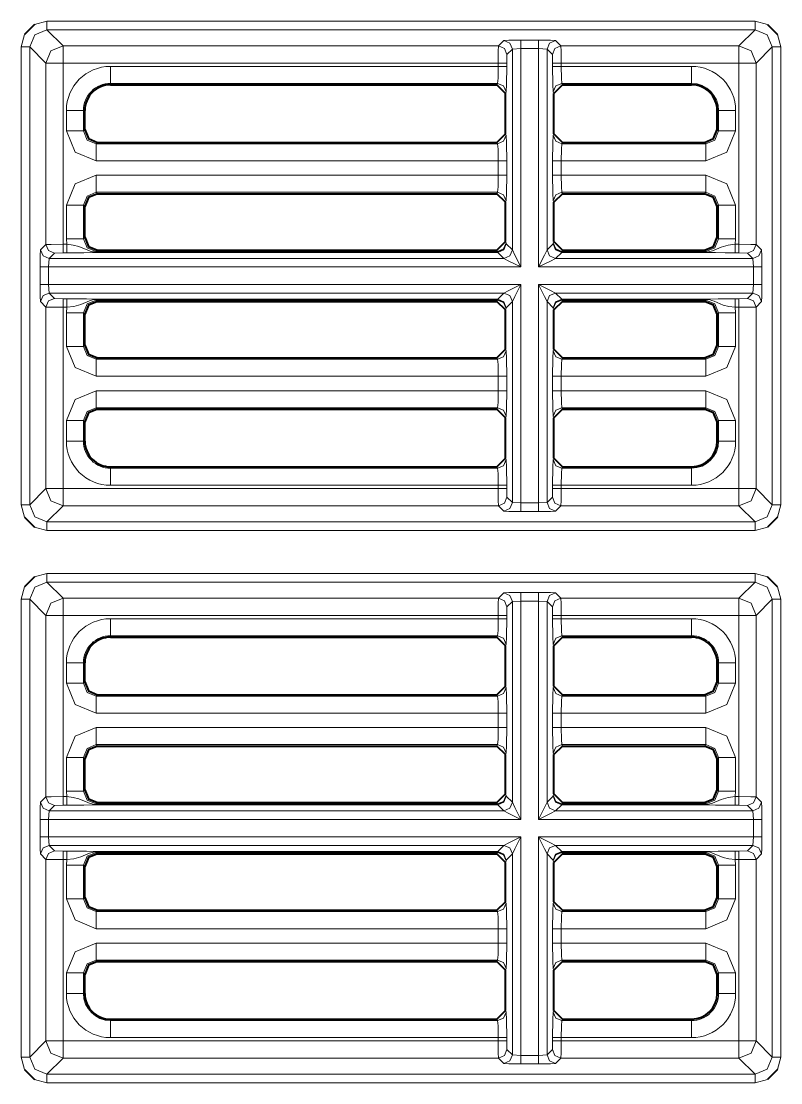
# Model space of a CAD drawing. Header units: millimetres. Extents: x 0 to 2941, y -405 to 1422.
# Drawn here: x 404.8 to 449.3, y 455.9 to 518 of the extents above; entities that cross this region are included whole.
import ezdxf

# ---------------------------------------------------------------- set-up
doc = ezdxf.new("R2010")
doc.units = ezdxf.units.MM
doc.layers.add('FINE', color=9, linetype='Continuous')
doc.layers.add('OUTLINE', color=7, linetype='Continuous')

msp = doc.modelspace()

# ---------------------------------------------------------------- linework, layer by layer
at = {"layer": 'FINE', "lineweight": 9}
for p, q in [((404.83, 516.478), (405.018, 517.205)), ((406.329, 517.477), (407.273, 516.534)), ((447.754, 517.477), (406.329, 517.477)), ((446.81, 516.534), (447.754, 517.477)), ((449.066, 517.205), (449.253, 516.478)), ((405.33, 516.478), (405.33, 489.703)), ((406.273, 515.534), (405.33, 516.478)), ((407.273, 516.534), (432.741, 516.534)), ((432.741, 516.534), (433.056, 516.849)), ((434.056, 516.874), (435.082, 516.874)), ((436.081, 516.849), (436.397, 516.534)), ((436.397, 516.534), (446.81, 516.534)), ((448.754, 516.478), (447.81, 515.534)), ((448.754, 489.703), (448.754, 516.478)), ((449.253, 516.478), (449.253, 489.703)), ((433.241, 516.034), (433.228, 515.534)), ((433.556, 516.349), (433.241, 516.034)), ((434.056, 516.375), (433.556, 516.349)), ((433.556, 516.349), (433.556, 504.606)), ((434.056, 503.606), (434.056, 516.375)), ((435.082, 516.375), (434.056, 516.375)), ((435.082, 516.375), (435.082, 503.606)), ((435.582, 516.349), (435.082, 516.375)), ((435.582, 504.606), (435.582, 516.349)), ((406.273, 504.921), (406.273, 515.534)), ((410.049, 515.338), (432.728, 515.338)), ((432.728, 515.338), (432.728, 515.534)), ((433.228, 515.534), (433.228, 515.338)), ((435.91, 515.338), (435.91, 515.534)), ((446.81, 515.534), (436.409, 515.534)), ((446.81, 504.934), (446.81, 515.534)), ((447.81, 515.534), (447.81, 504.921)), ((432.65, 514.259), (432.691, 514.34)), ((436.447, 514.34), (436.487, 514.259)), ((444.035, 514.34), (436.447, 514.34)), ((444.035, 514.259), (444.035, 514.34)), ((433.191, 513.84), (433.15, 513.758)), ((407.469, 511.561), (407.469, 512.758)), ((446.615, 512.758), (446.615, 511.561)), ((408.467, 511.561), (408.549, 511.642)), ((445.535, 511.642), (445.616, 511.561)), ((409.298, 510.893), (409.216, 510.812)), ((432.691, 510.812), (432.65, 510.893)), ((433.15, 511.394), (433.191, 511.311)), ((435.947, 511.311), (435.988, 511.394)), ((436.487, 510.893), (436.447, 510.812)), ((444.867, 510.812), (444.786, 510.893)), ((409.216, 510.812), (432.691, 510.812)), ((436.447, 510.812), (444.867, 510.812)), ((433.228, 509.813), (433.228, 508.973)), ((435.91, 508.973), (435.91, 509.813)), ((444.867, 509.813), (436.409, 509.813)), ((436.409, 509.813), (436.409, 508.973)), ((409.216, 508.973), (432.728, 508.973)), ((436.409, 508.973), (444.867, 508.973)), ((432.691, 507.975), (409.216, 507.975)), ((409.216, 507.975), (409.298, 507.893)), ((432.65, 507.893), (432.691, 507.975)), ((436.447, 507.975), (436.487, 507.893)), ((444.867, 507.975), (436.447, 507.975)), ((444.786, 507.893), (444.867, 507.975)), ((407.469, 505.261), (407.469, 507.226)), ((408.549, 507.145), (408.467, 507.226)), ((408.467, 507.226), (408.467, 505.261)), ((433.191, 507.476), (433.15, 507.393)), ((435.988, 507.393), (435.947, 507.476)), ((445.616, 507.226), (445.535, 507.145)), ((445.616, 505.261), (445.616, 507.226)), ((446.615, 507.226), (446.615, 505.261)), ((408.467, 505.261), (408.549, 505.342)), ((445.535, 505.342), (445.616, 505.261)), ((405.958, 504.606), (406.273, 504.921)), ((407.273, 504.934), (407.499, 504.934)), ((407.499, 504.934), (407.469, 505.261)), ((433.15, 505.094), (433.191, 505.011)), ((433.191, 505.011), (433.199, 504.963)), ((433.199, 504.963), (433.556, 504.606)), ((435.582, 504.606), (435.939, 504.963)), ((435.939, 504.963), (435.947, 505.011)), ((435.947, 505.011), (435.988, 505.094)), ((446.615, 505.261), (446.584, 504.934)), ((446.584, 504.934), (446.81, 504.934)), ((447.81, 504.921), (448.125, 504.606)), ((406.458, 504.106), (406.432, 503.606)), ((406.773, 504.422), (406.458, 504.106)), ((406.458, 504.106), (433.056, 504.106)), ((407.273, 504.434), (406.773, 504.422)), ((407.499, 504.434), (407.273, 504.434)), ((409.298, 504.593), (409.216, 504.512)), ((409.216, 504.512), (432.691, 504.512)), ((409.216, 504.48), (432.699, 504.48)), ((432.699, 504.463), (409.216, 504.463)), ((432.691, 504.512), (432.65, 504.593)), ((432.699, 504.48), (432.691, 504.512)), ((433.056, 504.106), (432.699, 504.463)), ((436.439, 504.463), (436.081, 504.106)), ((436.081, 504.106), (447.625, 504.106)), ((436.447, 504.512), (436.439, 504.48)), ((436.439, 504.48), (444.867, 504.48)), ((444.867, 504.463), (436.439, 504.463)), ((436.487, 504.593), (436.447, 504.512)), ((436.447, 504.512), (444.867, 504.512)), ((444.867, 504.512), (444.786, 504.593)), ((446.81, 504.434), (446.584, 504.434)), ((447.31, 504.422), (446.81, 504.434)), ((447.625, 504.106), (447.31, 504.422)), ((447.651, 503.606), (447.625, 504.106)), ((405.932, 502.581), (405.932, 503.606)), ((447.651, 503.606), (435.082, 503.606)), ((448.151, 503.606), (448.151, 502.581)), ((406.432, 502.581), (406.458, 502.081)), ((406.432, 502.581), (434.056, 502.581)), ((434.056, 489.806), (434.056, 502.581)), ((435.082, 502.581), (435.082, 489.806)), ((447.625, 502.081), (447.651, 502.581)), ((406.273, 501.266), (405.958, 501.581)), ((406.458, 502.081), (406.773, 501.765)), ((406.773, 501.765), (407.273, 501.753)), ((407.273, 501.753), (407.499, 501.753)), ((432.699, 501.707), (409.216, 501.707)), ((432.691, 501.675), (409.216, 501.675)), ((409.216, 501.675), (409.298, 501.593)), ((432.65, 501.593), (432.691, 501.675)), ((432.691, 501.675), (432.699, 501.707)), ((433.556, 501.581), (433.199, 501.224)), ((433.556, 501.581), (433.556, 489.832)), ((435.582, 489.832), (435.582, 501.581)), ((435.939, 501.224), (435.582, 501.581)), ((447.625, 502.081), (436.081, 502.081)), ((436.081, 502.081), (436.439, 501.724)), ((436.439, 501.724), (444.867, 501.724)), ((444.867, 501.707), (436.439, 501.707)), ((436.439, 501.707), (436.447, 501.675)), ((436.447, 501.675), (436.487, 501.593)), ((444.867, 501.675), (436.447, 501.675)), ((444.786, 501.593), (444.867, 501.675)), ((446.584, 501.753), (446.81, 501.753)), ((446.81, 501.753), (447.31, 501.765)), ((447.31, 501.765), (447.625, 502.081)), ((406.273, 490.647), (406.273, 501.266)), ((407.469, 500.926), (407.499, 501.253)), ((433.191, 501.176), (433.15, 501.093)), ((433.199, 501.224), (433.191, 501.176)), ((435.947, 501.176), (435.939, 501.224)), ((435.988, 501.093), (435.947, 501.176)), ((446.584, 501.253), (446.615, 500.926)), ((407.469, 498.961), (407.469, 500.926)), ((408.467, 500.926), (408.467, 498.961)), ((408.549, 500.845), (408.467, 500.926)), ((445.616, 500.926), (445.535, 500.845)), ((445.616, 498.961), (445.616, 500.926)), ((446.615, 500.926), (446.615, 498.961)), ((408.467, 498.961), (408.549, 499.042)), ((433.15, 498.794), (433.191, 498.711)), ((435.947, 498.711), (435.988, 498.794)), ((445.535, 499.042), (445.616, 498.961)), ((409.298, 498.293), (409.216, 498.212)), ((409.216, 498.212), (432.691, 498.212)), ((432.691, 498.212), (432.65, 498.293)), ((436.487, 498.293), (436.447, 498.212)), ((436.447, 498.212), (444.867, 498.212)), ((444.867, 498.212), (444.786, 498.293)), ((432.728, 497.213), (409.216, 497.213)), ((433.228, 497.213), (433.228, 496.373)), ((435.91, 496.373), (435.91, 497.213)), ((444.867, 497.213), (436.409, 497.213)), ((436.409, 497.213), (436.409, 496.373)), ((436.409, 496.373), (444.867, 496.373)), ((409.216, 495.375), (409.298, 495.293)), ((432.691, 495.375), (409.216, 495.375)), ((432.65, 495.293), (432.691, 495.375)), ((444.786, 495.293), (444.867, 495.375)), ((433.191, 494.876), (433.15, 494.793)), ((435.988, 494.793), (435.947, 494.876)), ((407.469, 493.422), (407.469, 494.626)), ((408.549, 494.545), (408.467, 494.626)), ((408.467, 494.626), (408.467, 493.422)), ((445.616, 494.626), (445.535, 494.545)), ((445.616, 493.422), (445.616, 494.626)), ((446.615, 494.626), (446.615, 493.422)), ((408.467, 493.422), (408.549, 493.422)), ((445.535, 493.422), (445.616, 493.422)), ((433.15, 492.422), (433.191, 492.34)), ((435.947, 492.34), (435.988, 492.422)), ((410.049, 491.922), (410.049, 491.841)), ((410.049, 491.841), (432.691, 491.841)), ((432.691, 491.841), (432.65, 491.922)), ((436.487, 491.922), (436.447, 491.841)), ((436.447, 491.841), (444.035, 491.841)), ((444.035, 491.841), (444.035, 491.922)), ((405.33, 489.703), (406.273, 490.647)), ((432.728, 490.842), (410.049, 490.842)), ((432.728, 490.647), (432.728, 490.842)), ((433.228, 490.842), (433.228, 490.647)), ((433.228, 490.647), (433.241, 490.147)), ((435.897, 490.147), (435.91, 490.647)), ((435.91, 490.647), (435.91, 490.842)), ((436.409, 490.842), (436.409, 490.647)), ((444.035, 490.842), (436.409, 490.842)), ((436.409, 490.647), (446.81, 490.647)), ((433.241, 490.147), (433.556, 489.832)), ((433.556, 489.832), (434.056, 489.806)), ((434.056, 489.806), (435.082, 489.806)), ((435.082, 489.806), (435.582, 489.832)), ((435.582, 489.832), (435.897, 490.147)), ((407.273, 489.647), (406.329, 488.704)), ((432.741, 489.647), (407.273, 489.647)), ((433.056, 489.332), (432.741, 489.647)), ((435.082, 489.306), (434.056, 489.306)), ((436.397, 489.647), (436.081, 489.332)), ((446.81, 489.647), (436.397, 489.647)), ((447.754, 488.704), (446.81, 489.647)), ((449.253, 489.703), (449.066, 488.976)), ((406.329, 488.704), (447.754, 488.704)), ((448.481, 488.391), (447.754, 488.204)), ((405.602, 485.489), (406.329, 485.677)), ((449.066, 484.905), (449.253, 484.178)), ((406.273, 483.234), (405.33, 484.178)), ((405.33, 484.178), (405.33, 457.403)), ((432.741, 484.234), (433.056, 484.549)), ((434.056, 484.574), (435.082, 484.574)), ((436.081, 484.549), (436.397, 484.234)), ((436.397, 484.234), (446.81, 484.234)), ((449.253, 484.178), (449.253, 457.403)), ((434.056, 484.075), (433.556, 484.049)), ((433.556, 484.049), (433.556, 472.306)), ((434.056, 471.306), (434.056, 484.075)), ((435.082, 484.075), (434.056, 484.075)), ((435.082, 484.075), (435.082, 471.306)), ((435.582, 484.049), (435.082, 484.075)), ((435.582, 472.306), (435.582, 484.049)), ((435.897, 483.734), (435.582, 484.049)), ((435.91, 483.234), (435.897, 483.734)), ((432.728, 483.234), (407.273, 483.234)), ((407.273, 483.234), (407.273, 472.634)), ((410.049, 483.039), (432.728, 483.039)), ((432.728, 483.039), (432.728, 483.234)), ((433.228, 483.234), (433.228, 483.039)), ((435.91, 483.039), (435.91, 483.234)), ((446.81, 483.234), (436.409, 483.234)), ((436.409, 483.234), (436.409, 483.039)), ((436.409, 483.039), (444.035, 483.039)), ((446.81, 472.634), (446.81, 483.234)), ((447.81, 483.234), (447.81, 472.621)), ((410.049, 482.04), (410.049, 481.959)), ((432.691, 482.04), (410.049, 482.04)), ((432.65, 481.959), (432.691, 482.04)), ((444.035, 481.959), (444.035, 482.04)), ((433.191, 481.54), (433.15, 481.458)), ((435.988, 481.458), (435.947, 481.54)), ((407.469, 479.261), (407.469, 480.459)), ((445.616, 480.459), (445.535, 480.459)), ((445.616, 479.261), (445.616, 480.459)), ((446.615, 480.459), (446.615, 479.261)), ((445.535, 479.342), (445.616, 479.261)), ((409.298, 478.593), (409.216, 478.512)), ((432.691, 478.512), (432.65, 478.593)), ((433.15, 479.093), (433.191, 479.011)), ((435.947, 479.011), (435.988, 479.093)), ((409.216, 478.512), (432.691, 478.512)), ((432.728, 477.513), (409.216, 477.513)), ((432.728, 476.673), (432.728, 477.513)), ((433.228, 477.513), (433.228, 476.673)), ((444.867, 477.513), (436.409, 477.513)), ((436.409, 477.513), (436.409, 476.673)), ((409.216, 476.673), (432.728, 476.673)), ((436.409, 476.673), (444.867, 476.673)), ((409.216, 475.675), (409.298, 475.593)), ((444.786, 475.593), (444.867, 475.675)), ((407.469, 472.961), (407.469, 474.926)), ((408.549, 474.844), (408.467, 474.926)), ((408.467, 474.926), (408.467, 472.961)), ((433.191, 475.175), (433.15, 475.093)), ((435.988, 475.093), (435.947, 475.175)), ((446.615, 474.926), (446.615, 472.961)), ((408.467, 472.961), (408.549, 473.042)), ((407.273, 472.634), (407.499, 472.634)), ((407.499, 472.634), (407.469, 472.961)), ((433.15, 472.793), (433.191, 472.712)), ((433.191, 472.712), (433.199, 472.663)), ((433.199, 472.663), (433.556, 472.306)), ((435.582, 472.306), (435.939, 472.663)), ((435.939, 472.663), (435.947, 472.712)), ((435.947, 472.712), (435.988, 472.793)), ((446.615, 472.961), (446.584, 472.634)), ((446.584, 472.634), (446.81, 472.634)), ((447.81, 472.621), (448.125, 472.306)), ((406.458, 471.806), (406.432, 471.306)), ((406.773, 472.121), (406.458, 471.806)), ((406.458, 471.806), (433.056, 471.806)), ((407.273, 472.134), (406.773, 472.121)), ((407.499, 472.134), (407.273, 472.134)), ((409.298, 472.293), (409.216, 472.212)), ((409.216, 472.18), (432.699, 472.18)), ((432.699, 472.163), (409.216, 472.163)), ((432.699, 472.18), (432.691, 472.212)), ((433.056, 471.806), (432.699, 472.163)), ((436.439, 472.163), (436.081, 471.806)), ((436.081, 471.806), (447.625, 471.806)), ((436.447, 472.212), (436.439, 472.18)), ((436.439, 472.18), (444.867, 472.18)), ((444.867, 472.163), (436.439, 472.163)), ((444.867, 472.212), (444.786, 472.293)), ((446.81, 472.134), (446.584, 472.134)), ((447.31, 472.121), (446.81, 472.134)), ((447.625, 471.806), (447.31, 472.121)), ((447.651, 471.306), (447.625, 471.806)), ((405.932, 470.281), (405.932, 471.306)), ((434.056, 471.306), (406.432, 471.306)), ((406.432, 471.306), (406.432, 470.281)), ((448.151, 471.306), (448.151, 470.281)), ((406.432, 470.281), (434.056, 470.281)), ((406.432, 470.281), (406.458, 469.781)), ((434.056, 457.506), (434.056, 470.281)), ((435.082, 470.281), (435.082, 457.506)), ((447.625, 469.781), (447.651, 470.281)), ((406.458, 469.781), (406.773, 469.465)), ((433.056, 469.781), (406.458, 469.781)), ((432.699, 469.407), (409.216, 469.407)), ((432.691, 469.375), (409.216, 469.375)), ((409.216, 469.375), (409.298, 469.293)), ((432.65, 469.293), (432.691, 469.375)), ((432.691, 469.375), (432.699, 469.407)), ((433.556, 469.281), (433.199, 468.924)), ((433.556, 469.281), (433.556, 457.532)), ((435.582, 457.532), (435.582, 469.281)), ((435.939, 468.924), (435.582, 469.281)), ((447.625, 469.781), (436.081, 469.781)), ((436.081, 469.781), (436.439, 469.423)), ((436.439, 469.423), (444.867, 469.423)), ((444.867, 469.407), (436.439, 469.407)), ((436.439, 469.407), (436.447, 469.375)), ((444.786, 469.293), (444.867, 469.375)), ((446.584, 469.453), (446.81, 469.453)), ((446.81, 469.453), (447.31, 469.465)), ((447.31, 469.465), (447.625, 469.781)), ((407.273, 468.953), (407.273, 458.347)), ((407.499, 468.953), (407.273, 468.953)), ((407.469, 468.626), (407.499, 468.953)), ((433.191, 468.875), (433.15, 468.793)), ((433.199, 468.924), (433.191, 468.875)), ((435.947, 468.875), (435.939, 468.924)), ((435.988, 468.793), (435.947, 468.875)), ((446.81, 468.953), (446.584, 468.953)), ((446.584, 468.953), (446.615, 468.626)), ((446.81, 458.347), (446.81, 468.953)), ((407.469, 466.661), (407.469, 468.626)), ((408.467, 468.626), (408.467, 466.661)), ((408.549, 468.545), (408.467, 468.626)), ((445.616, 468.626), (445.535, 468.545)), ((445.616, 466.661), (445.616, 468.626)), ((446.615, 468.626), (446.615, 466.661)), ((408.467, 466.661), (408.549, 466.742)), ((433.15, 466.493), (433.191, 466.411)), ((435.947, 466.411), (435.988, 466.493)), ((445.535, 466.742), (445.616, 466.661)), ((409.298, 465.993), (409.216, 465.912)), ((409.216, 465.912), (432.691, 465.912)), ((432.691, 465.912), (432.65, 465.993)), ((436.487, 465.993), (436.447, 465.912)), ((433.228, 464.913), (433.228, 464.073)), ((435.91, 464.073), (435.91, 464.913)), ((409.216, 464.073), (432.728, 464.073)), ((409.216, 463.075), (409.298, 462.993)), ((432.691, 463.075), (409.216, 463.075)), ((432.65, 462.993), (432.691, 463.075)), ((436.447, 463.075), (436.487, 462.993)), ((444.867, 463.075), (436.447, 463.075)), ((444.786, 462.993), (444.867, 463.075)), ((433.191, 462.576), (433.15, 462.493)), ((435.988, 462.493), (435.947, 462.576)), ((407.469, 461.122), (407.469, 462.326)), ((408.467, 462.326), (408.467, 461.122)), ((408.549, 462.244), (408.467, 462.326)), ((446.615, 462.326), (446.615, 461.122)), ((408.467, 461.122), (408.549, 461.122)), ((433.15, 460.122), (433.191, 460.04)), ((435.947, 460.04), (435.988, 460.122)), ((410.049, 459.622), (410.049, 459.541)), ((410.049, 459.541), (432.691, 459.541)), ((432.691, 459.541), (432.65, 459.622)), ((436.487, 459.622), (436.447, 459.541)), ((436.447, 459.541), (444.035, 459.541)), ((444.035, 459.541), (444.035, 459.622)), ((405.33, 457.403), (406.273, 458.347)), ((432.728, 458.543), (410.049, 458.543)), ((444.035, 458.543), (436.409, 458.543)), ((436.409, 458.543), (436.409, 458.347)), ((436.409, 458.347), (446.81, 458.347)), ((433.241, 457.847), (433.556, 457.532)), ((433.556, 457.532), (434.056, 457.506)), ((434.056, 457.506), (435.082, 457.506)), ((435.082, 457.506), (435.582, 457.532)), ((405.018, 456.676), (404.83, 457.403)), ((407.273, 457.347), (406.329, 456.403)), ((435.082, 457.006), (434.056, 457.006)), ((436.397, 457.347), (436.081, 457.032)), ((446.81, 457.347), (436.397, 457.347)), ((447.754, 456.403), (446.81, 457.347)), ((449.253, 457.403), (449.066, 456.676)), ((406.329, 456.403), (447.754, 456.403)), ((448.481, 456.092), (447.754, 455.904))]:
    msp.add_line(p, q, dxfattribs=at)
for points in [[(405.602, 517.789), (406.329, 517.977), (447.754, 517.977), (448.481, 517.789)], [(406.329, 517.477), (406.329, 517.628), (406.329, 517.977)], [(447.754, 517.477), (447.754, 517.628), (447.754, 517.977)], [(406.329, 517.477), (405.622, 517.185), (405.33, 516.478)], [(448.754, 516.478), (448.461, 517.185), (447.754, 517.477)], [(404.83, 516.478), (405.179, 516.478), (405.33, 516.478)], [(405.018, 488.976), (404.83, 489.703), (404.83, 516.478)], [(406.273, 515.534), (406.566, 516.241), (407.273, 516.534)], [(407.273, 515.534), (407.273, 516.232), (407.273, 516.534)], [(432.728, 515.534), (432.732, 516.232), (432.741, 516.534)], [(433.241, 516.034), (433.094, 516.387), (432.741, 516.534)], [(433.056, 516.849), (433.358, 516.867), (434.056, 516.874)], [(433.556, 516.349), (433.41, 516.702), (433.056, 516.849)], [(434.056, 516.375), (434.056, 516.723), (434.056, 516.874)], [(435.082, 516.375), (435.082, 516.723), (435.082, 516.874)], [(435.082, 516.874), (435.78, 516.867), (436.081, 516.849)], [(435.582, 516.349), (435.728, 516.702), (436.081, 516.849)], [(435.897, 516.034), (436.043, 516.387), (436.397, 516.534)], [(436.397, 516.534), (436.406, 516.232), (436.409, 515.534)], [(446.81, 515.534), (446.81, 516.232), (446.81, 516.534)], [(446.81, 516.534), (447.517, 516.241), (447.81, 515.534)], [(448.754, 516.478), (448.905, 516.478), (449.253, 516.478)], [(435.91, 515.534), (435.897, 516.034), (435.582, 516.349)], [(406.273, 515.534), (406.575, 515.534), (407.273, 515.534)], [(432.728, 515.534), (407.273, 515.534), (407.273, 504.934)], [(410.049, 514.34), (410.049, 514.65), (410.049, 515.338)], [(432.691, 514.34), (432.718, 514.65), (432.728, 515.338)], [(433.228, 515.534), (433.077, 515.534), (432.728, 515.534)], [(433.228, 515.338), (433.077, 515.338), (432.728, 515.338)], [(433.228, 515.338), (433.217, 514.306), (433.191, 513.84)], [(435.91, 515.534), (436.061, 515.534), (436.409, 515.534)], [(435.91, 515.338), (436.061, 515.338), (436.409, 515.338)], [(435.988, 513.758), (435.947, 513.84), (435.92, 514.306), (435.91, 515.338)], [(436.409, 515.534), (436.409, 515.338), (444.035, 515.338)], [(436.409, 515.338), (436.42, 514.65), (436.447, 514.34)], [(444.035, 514.34), (444.035, 514.65), (444.035, 515.338)], [(446.81, 515.534), (447.508, 515.534), (447.81, 515.534)], [(432.691, 514.34), (410.049, 514.34), (410.049, 514.259)], [(433.191, 513.84), (433.044, 514.193), (432.691, 514.34)], [(435.947, 513.84), (436.093, 514.193), (436.447, 514.34)], [(408.467, 512.758), (408.157, 512.758), (407.469, 512.758)], [(408.549, 512.758), (408.467, 512.758), (408.467, 511.561)], [(445.616, 511.561), (445.616, 512.758), (445.535, 512.758)], [(446.615, 512.758), (445.926, 512.758), (445.616, 512.758)], [(408.467, 511.561), (408.157, 511.561), (407.469, 511.561)], [(409.216, 509.813), (407.98, 510.325), (407.469, 511.561)], [(408.467, 511.561), (408.685, 511.03), (409.216, 510.812)], [(444.867, 510.812), (445.398, 511.03), (445.616, 511.561)], [(446.615, 511.561), (446.103, 510.325), (444.867, 509.813)], [(446.615, 511.561), (445.926, 511.561), (445.616, 511.561)], [(433.191, 511.311), (433.044, 510.959), (432.691, 510.812)], [(433.191, 511.311), (433.217, 510.846), (433.228, 509.813)], [(435.91, 509.813), (435.92, 510.846), (435.947, 511.311)], [(436.447, 510.812), (436.093, 510.959), (435.947, 511.311)], [(409.216, 509.813), (409.216, 510.502), (409.216, 510.812)], [(432.728, 509.813), (432.718, 510.502), (432.691, 510.812)], [(436.447, 510.812), (436.42, 510.502), (436.409, 509.813)], [(444.867, 509.813), (444.867, 510.502), (444.867, 510.812)], [(432.728, 508.973), (432.728, 509.813), (409.216, 509.813)], [(433.228, 509.813), (433.077, 509.813), (432.728, 509.813)], [(436.409, 509.813), (436.061, 509.813), (435.91, 509.813)], [(407.469, 507.226), (407.98, 508.462), (409.216, 508.973)], [(409.216, 507.975), (409.216, 508.285), (409.216, 508.973)], [(432.691, 507.975), (432.718, 508.285), (432.728, 508.973)], [(433.228, 508.973), (433.077, 508.973), (432.728, 508.973)], [(433.228, 508.973), (433.217, 507.941), (433.191, 507.476)], [(436.409, 508.973), (436.061, 508.973), (435.91, 508.973)], [(435.947, 507.476), (435.92, 507.941), (435.91, 508.973)], [(436.409, 508.973), (436.42, 508.285), (436.447, 507.975)], [(444.867, 507.975), (444.867, 508.285), (444.867, 508.973)], [(444.867, 508.973), (446.103, 508.462), (446.615, 507.226)], [(409.216, 507.975), (408.685, 507.757), (408.467, 507.226)], [(433.191, 507.476), (433.044, 507.828), (432.691, 507.975)], [(436.447, 507.975), (436.093, 507.828), (435.947, 507.476)], [(445.616, 507.226), (445.398, 507.757), (444.867, 507.975)], [(408.467, 507.226), (408.157, 507.226), (407.469, 507.226)], [(446.615, 507.226), (445.926, 507.226), (445.616, 507.226)], [(406.273, 504.921), (406.575, 504.93), (407.273, 504.934)], [(406.773, 504.422), (406.42, 504.568), (406.273, 504.921)], [(407.273, 504.434), (407.273, 504.585), (407.273, 504.934)], [(408.467, 505.261), (408.157, 505.261), (407.469, 505.261)], [(407.499, 504.434), (407.499, 504.585), (407.499, 504.934)], [(407.499, 504.934), (407.863, 504.891), (408.206, 504.813), (408.724, 504.588), (408.861, 504.537), (408.968, 504.508), (409.113, 504.485), (409.183, 504.48), (409.216, 504.48)], [(408.467, 505.261), (408.685, 504.73), (409.216, 504.512)], [(433.191, 505.011), (433.044, 504.659), (432.691, 504.512)], [(433.199, 504.963), (433.051, 504.623), (432.699, 504.48)], [(433.199, 504.963), (433.052, 504.61), (432.699, 504.463)], [(436.439, 504.48), (436.086, 504.623), (435.939, 504.963)], [(436.439, 504.463), (436.085, 504.61), (435.939, 504.963)], [(436.447, 504.512), (436.093, 504.659), (435.947, 505.011)], [(444.867, 504.512), (445.398, 504.73), (445.616, 505.261)], [(444.867, 504.48), (444.937, 504.482), (445.024, 504.491), (445.264, 504.551), (445.764, 504.773), (446.177, 504.884), (446.584, 504.934)], [(446.615, 505.261), (445.926, 505.261), (445.616, 505.261)], [(446.584, 504.934), (446.584, 504.585), (446.584, 504.434)], [(446.81, 504.934), (446.81, 504.585), (446.81, 504.434)], [(446.81, 504.934), (447.508, 504.93), (447.81, 504.921)], [(447.81, 504.921), (447.663, 504.568), (447.31, 504.422)], [(405.932, 503.606), (405.94, 504.304), (405.958, 504.606)], [(406.458, 504.106), (406.105, 504.253), (405.958, 504.606)], [(409.216, 504.463), (409.204, 504.463), (409.176, 504.463), (409.117, 504.462), (409.068, 504.46), (408.994, 504.458), (408.5, 504.443), (408.029, 504.437), (407.499, 504.434)], [(409.216, 504.48), (409.216, 504.501), (409.216, 504.512)], [(409.216, 504.463), (409.216, 504.468), (409.216, 504.48)], [(432.699, 504.463), (432.699, 504.468), (432.699, 504.48)], [(433.556, 504.606), (433.41, 504.253), (433.056, 504.106)], [(434.056, 503.606), (433.358, 503.955), (433.056, 504.106)], [(433.556, 504.606), (433.707, 504.304), (434.056, 503.606)], [(435.082, 503.606), (435.431, 504.304), (435.582, 504.606)], [(436.081, 504.106), (435.78, 503.955), (435.082, 503.606)], [(436.081, 504.106), (435.728, 504.253), (435.582, 504.606)], [(436.439, 504.48), (436.439, 504.468), (436.439, 504.463)], [(444.867, 504.48), (444.867, 504.501), (444.867, 504.512)], [(444.867, 504.48), (444.867, 504.468), (444.867, 504.463)], [(446.584, 504.434), (445.992, 504.437), (445.444, 504.447), (445.036, 504.459), (444.928, 504.463), (444.894, 504.463), (444.867, 504.463)], [(448.125, 504.606), (447.979, 504.253), (447.625, 504.106)], [(448.125, 504.606), (448.143, 504.304), (448.151, 503.606)], [(406.432, 503.606), (406.083, 503.606), (405.932, 503.606)], [(434.056, 503.606), (406.432, 503.606), (406.432, 502.581)], [(435.082, 502.581), (447.651, 502.581), (447.651, 503.606)], [(448.151, 503.606), (448, 503.606), (447.651, 503.606)], [(406.432, 502.581), (406.083, 502.581), (405.932, 502.581)], [(405.958, 501.581), (405.94, 501.883), (405.932, 502.581)], [(433.056, 502.081), (433.358, 502.232), (434.056, 502.581)], [(434.056, 502.581), (433.707, 501.883), (433.556, 501.581)], [(435.082, 502.581), (435.78, 502.232), (436.081, 502.081)], [(435.582, 501.581), (435.431, 501.883), (435.082, 502.581)], [(448.151, 502.581), (448, 502.581), (447.651, 502.581)], [(448.151, 502.581), (448.143, 501.883), (448.125, 501.581)], [(406.458, 502.081), (406.105, 501.934), (405.958, 501.581)], [(406.773, 501.765), (406.42, 501.619), (406.273, 501.266)], [(409.216, 501.724), (432.699, 501.724), (433.056, 502.081), (406.458, 502.081)], [(407.273, 501.753), (407.273, 501.602), (407.273, 501.253)], [(407.499, 501.753), (407.499, 501.602), (407.499, 501.253)], [(407.499, 501.753), (408.091, 501.75), (408.639, 501.74), (409.047, 501.728), (409.155, 501.724), (409.189, 501.724), (409.216, 501.724)], [(409.216, 501.707), (409.146, 501.705), (409.059, 501.696), (408.82, 501.636), (408.32, 501.414), (407.906, 501.303), (407.499, 501.253)], [(409.216, 501.675), (408.685, 501.457), (408.467, 500.926)], [(409.216, 501.724), (409.216, 501.719), (409.216, 501.707)], [(409.216, 501.675), (409.216, 501.686), (409.216, 501.707)], [(432.691, 501.675), (433.044, 501.528), (433.191, 501.176)], [(432.699, 501.724), (433.052, 501.577), (433.199, 501.224)], [(432.699, 501.707), (432.699, 501.719), (432.699, 501.724)], [(432.699, 501.707), (433.051, 501.564), (433.199, 501.224)], [(433.056, 502.081), (433.41, 501.934), (433.556, 501.581)], [(435.582, 501.581), (435.728, 501.934), (436.081, 502.081)], [(435.939, 501.224), (436.085, 501.577), (436.439, 501.724)], [(435.939, 501.224), (436.086, 501.564), (436.439, 501.707)], [(435.947, 501.176), (436.093, 501.528), (436.447, 501.675)], [(436.439, 501.724), (436.439, 501.719), (436.439, 501.707)], [(444.867, 501.724), (444.88, 501.724), (444.907, 501.724), (444.966, 501.725), (445.015, 501.727), (445.09, 501.729), (445.583, 501.744), (446.054, 501.75), (446.584, 501.753)], [(444.867, 501.707), (444.867, 501.719), (444.867, 501.724)], [(446.584, 501.253), (446.22, 501.296), (445.877, 501.374), (445.359, 501.599), (445.222, 501.649), (445.116, 501.679), (444.97, 501.702), (444.9, 501.706), (444.867, 501.707)], [(444.867, 501.675), (444.867, 501.686), (444.867, 501.707)], [(445.616, 500.926), (445.398, 501.457), (444.867, 501.675)], [(446.584, 501.253), (446.584, 501.602), (446.584, 501.753)], [(446.81, 501.253), (446.81, 501.602), (446.81, 501.753)], [(447.81, 501.266), (447.663, 501.619), (447.31, 501.765)], [(448.125, 501.581), (447.979, 501.934), (447.625, 502.081)], [(448.125, 501.581), (447.81, 501.266), (447.81, 490.647), (448.754, 489.703)], [(407.273, 501.253), (406.575, 501.257), (406.273, 501.266)], [(407.499, 501.253), (407.273, 501.253), (407.273, 490.647), (432.728, 490.647)], [(446.81, 490.647), (446.81, 501.253), (446.584, 501.253)], [(447.81, 501.266), (447.508, 501.257), (446.81, 501.253)], [(408.467, 500.926), (408.157, 500.926), (407.469, 500.926)], [(446.615, 500.926), (445.926, 500.926), (445.616, 500.926)], [(408.467, 498.961), (408.157, 498.961), (407.469, 498.961)], [(409.216, 497.213), (407.98, 497.725), (407.469, 498.961)], [(408.467, 498.961), (408.685, 498.43), (409.216, 498.212)], [(433.191, 498.711), (433.044, 498.359), (432.691, 498.212)], [(433.191, 498.711), (433.217, 498.246), (433.228, 497.213)], [(435.91, 497.213), (435.92, 498.246), (435.947, 498.711)], [(436.447, 498.212), (436.093, 498.359), (435.947, 498.711)], [(444.867, 498.212), (445.398, 498.43), (445.616, 498.961)], [(446.615, 498.961), (446.103, 497.725), (444.867, 497.213)], [(446.615, 498.961), (445.926, 498.961), (445.616, 498.961)], [(409.216, 497.213), (409.216, 497.902), (409.216, 498.212)], [(432.728, 497.213), (432.718, 497.902), (432.691, 498.212)], [(436.447, 498.212), (436.42, 497.902), (436.409, 497.213)], [(444.867, 497.213), (444.867, 497.902), (444.867, 498.212)], [(409.216, 496.373), (432.728, 496.373), (432.728, 497.213)], [(433.228, 497.213), (433.077, 497.213), (432.728, 497.213)], [(436.409, 497.213), (436.061, 497.213), (435.91, 497.213)], [(407.469, 494.626), (407.98, 495.862), (409.216, 496.373)], [(409.216, 496.373), (409.216, 495.685), (409.216, 495.375)], [(432.691, 495.375), (432.718, 495.685), (432.728, 496.373)], [(433.228, 496.373), (433.077, 496.373), (432.728, 496.373)], [(433.228, 496.373), (433.217, 495.341), (433.191, 494.876)], [(436.409, 496.373), (436.061, 496.373), (435.91, 496.373)], [(435.947, 494.876), (435.92, 495.341), (435.91, 496.373)], [(436.409, 496.373), (436.42, 495.685), (436.447, 495.375)], [(444.867, 496.373), (444.867, 495.685), (444.867, 495.375)], [(444.867, 496.373), (446.103, 495.862), (446.615, 494.626)], [(409.216, 495.375), (408.685, 495.157), (408.467, 494.626)], [(433.191, 494.876), (433.044, 495.228), (432.691, 495.375)], [(436.447, 495.375), (436.093, 495.228), (435.947, 494.876)], [(444.867, 495.375), (436.447, 495.375), (436.487, 495.293)], [(445.616, 494.626), (445.398, 495.157), (444.867, 495.375)], [(407.469, 494.626), (408.157, 494.626), (408.467, 494.626)], [(445.616, 494.626), (445.926, 494.626), (446.615, 494.626)], [(407.469, 493.422), (408.157, 493.422), (408.467, 493.422)], [(445.616, 493.422), (445.926, 493.422), (446.615, 493.422)], [(432.691, 491.841), (433.044, 491.988), (433.191, 492.34)], [(433.191, 492.34), (433.217, 491.875), (433.228, 490.842)], [(435.91, 490.842), (435.92, 491.875), (435.947, 492.34)], [(436.447, 491.841), (436.093, 491.988), (435.947, 492.34)], [(410.049, 491.841), (410.049, 491.531), (410.049, 490.842)], [(432.728, 490.842), (432.718, 491.531), (432.691, 491.841)], [(436.447, 491.841), (436.42, 491.531), (436.409, 490.842)], [(444.035, 491.841), (444.035, 491.531), (444.035, 490.842)], [(406.273, 490.647), (406.575, 490.647), (407.273, 490.647)], [(407.273, 489.647), (406.566, 489.94), (406.273, 490.647)], [(407.273, 489.647), (407.273, 489.949), (407.273, 490.647)], [(432.728, 490.842), (433.077, 490.842), (433.228, 490.842)], [(432.728, 490.647), (433.077, 490.647), (433.228, 490.647)], [(432.741, 489.647), (432.732, 489.949), (432.728, 490.647)], [(436.409, 490.842), (436.061, 490.842), (435.91, 490.842)], [(436.409, 490.647), (436.061, 490.647), (435.91, 490.647)], [(436.409, 490.647), (436.406, 489.949), (436.397, 489.647)], [(446.81, 489.647), (446.81, 489.949), (446.81, 490.647), (447.508, 490.647), (447.81, 490.647)], [(447.81, 490.647), (447.517, 489.94), (446.81, 489.647)], [(432.741, 489.647), (433.094, 489.794), (433.241, 490.147)], [(433.056, 489.332), (433.41, 489.478), (433.556, 489.832)], [(434.056, 489.306), (434.056, 489.457), (434.056, 489.806)], [(435.082, 489.306), (435.082, 489.457), (435.082, 489.806)], [(436.081, 489.332), (435.728, 489.478), (435.582, 489.832)], [(436.397, 489.647), (436.043, 489.794), (435.897, 490.147)], [(404.83, 489.703), (405.179, 489.703), (405.33, 489.703)], [(405.33, 489.703), (405.622, 488.996), (406.329, 488.704)], [(434.056, 489.306), (433.358, 489.314), (433.056, 489.332)], [(436.081, 489.332), (435.78, 489.314), (435.082, 489.306)], [(447.754, 488.704), (448.461, 488.996), (448.754, 489.703)], [(448.754, 489.703), (448.905, 489.703), (449.253, 489.703)], [(406.329, 488.204), (406.329, 488.552), (406.329, 488.704)], [(447.754, 488.204), (447.754, 488.552), (447.754, 488.704)], [(447.754, 488.204), (406.329, 488.204), (405.602, 488.391)], [(406.329, 485.177), (406.329, 485.328), (406.329, 485.677)], [(406.329, 485.677), (447.754, 485.677), (448.481, 485.489)], [(447.754, 485.177), (447.754, 485.328), (447.754, 485.677)], [(404.83, 457.403), (404.83, 484.178), (405.018, 484.905)], [(406.329, 485.177), (405.622, 484.885), (405.33, 484.178)], [(446.81, 484.234), (447.754, 485.177), (406.329, 485.177)], [(406.329, 485.177), (407.273, 484.234), (432.741, 484.234)], [(448.754, 484.178), (448.461, 484.885), (447.754, 485.177)], [(404.83, 484.178), (405.179, 484.178), (405.33, 484.178)], [(406.273, 483.234), (406.566, 483.941), (407.273, 484.234)], [(407.273, 483.234), (407.273, 483.932), (407.273, 484.234)], [(432.728, 483.234), (432.732, 483.932), (432.741, 484.234)], [(433.241, 483.734), (433.094, 484.087), (432.741, 484.234)], [(433.056, 484.549), (433.358, 484.567), (434.056, 484.574)], [(433.556, 484.049), (433.41, 484.402), (433.056, 484.549)], [(434.056, 484.075), (434.056, 484.423), (434.056, 484.574)], [(435.082, 484.075), (435.082, 484.423), (435.082, 484.574)], [(435.082, 484.574), (435.78, 484.567), (436.081, 484.549)], [(435.582, 484.049), (435.728, 484.402), (436.081, 484.549)], [(435.897, 483.734), (436.043, 484.087), (436.397, 484.234)], [(436.397, 484.234), (436.406, 483.932), (436.409, 483.234)], [(446.81, 483.234), (446.81, 483.932), (446.81, 484.234)], [(446.81, 484.234), (447.517, 483.941), (447.81, 483.234)], [(448.125, 469.281), (447.81, 468.966), (447.81, 458.347), (448.754, 457.403), (448.754, 484.178), (447.81, 483.234)], [(448.754, 484.178), (448.905, 484.178), (449.253, 484.178)], [(433.556, 484.049), (433.241, 483.734), (433.228, 483.234)], [(405.958, 472.306), (406.273, 472.621), (406.273, 483.234)], [(406.273, 483.234), (406.575, 483.234), (407.273, 483.234)], [(410.049, 483.039), (410.049, 482.35), (410.049, 482.04)], [(432.691, 482.04), (432.718, 482.35), (432.728, 483.039)], [(433.228, 483.234), (433.077, 483.234), (432.728, 483.234)], [(433.228, 483.039), (433.077, 483.039), (432.728, 483.039)], [(433.228, 483.039), (433.217, 482.006), (433.191, 481.54)], [(435.91, 483.234), (436.061, 483.234), (436.409, 483.234)], [(435.91, 483.039), (436.061, 483.039), (436.409, 483.039)], [(435.947, 481.54), (435.92, 482.006), (435.91, 483.039)], [(436.409, 483.039), (436.42, 482.35), (436.447, 482.04)], [(444.035, 483.039), (444.035, 482.35), (444.035, 482.04)], [(446.81, 483.234), (447.508, 483.234), (447.81, 483.234)], [(433.191, 481.54), (433.044, 481.893), (432.691, 482.04)], [(435.947, 481.54), (436.093, 481.893), (436.447, 482.04)], [(444.035, 482.04), (436.447, 482.04), (436.487, 481.959)], [(408.467, 480.459), (408.157, 480.459), (407.469, 480.459)], [(408.549, 480.459), (408.467, 480.459), (408.467, 479.261), (408.549, 479.342)], [(446.615, 480.459), (445.926, 480.459), (445.616, 480.459)], [(408.467, 479.261), (408.157, 479.261), (407.469, 479.261)], [(409.216, 477.513), (407.98, 478.025), (407.469, 479.261)], [(408.467, 479.261), (408.685, 478.73), (409.216, 478.512)], [(444.867, 478.512), (445.398, 478.73), (445.616, 479.261)], [(446.615, 479.261), (446.103, 478.025), (444.867, 477.513)], [(446.615, 479.261), (445.926, 479.261), (445.616, 479.261)], [(433.191, 479.011), (433.044, 478.659), (432.691, 478.512)], [(433.191, 479.011), (433.217, 478.546), (433.228, 477.513)], [(435.91, 476.673), (435.91, 477.513), (435.92, 478.546), (435.947, 479.011)], [(436.447, 478.512), (436.093, 478.659), (435.947, 479.011)], [(436.487, 478.593), (436.447, 478.512), (444.867, 478.512), (444.786, 478.593)], [(409.216, 478.512), (409.216, 478.202), (409.216, 477.513)], [(432.728, 477.513), (432.718, 478.202), (432.691, 478.512)], [(436.447, 478.512), (436.42, 478.202), (436.409, 477.513)], [(444.867, 478.512), (444.867, 478.202), (444.867, 477.513)], [(433.228, 477.513), (433.077, 477.513), (432.728, 477.513)], [(436.409, 477.513), (436.061, 477.513), (435.91, 477.513)], [(407.469, 474.926), (407.98, 476.162), (409.216, 476.673)], [(409.216, 475.675), (409.216, 475.985), (409.216, 476.673)], [(432.691, 475.675), (432.718, 475.985), (432.728, 476.673)], [(433.228, 476.673), (433.077, 476.673), (432.728, 476.673)], [(433.228, 476.673), (433.217, 475.641), (433.191, 475.175)], [(436.409, 476.673), (436.061, 476.673), (435.91, 476.673)], [(435.947, 475.175), (435.92, 475.641), (435.91, 476.673)], [(436.409, 476.673), (436.42, 475.985), (436.447, 475.675)], [(444.867, 475.675), (444.867, 475.985), (444.867, 476.673)], [(444.867, 476.673), (446.103, 476.162), (446.615, 474.926)], [(409.216, 475.675), (408.685, 475.457), (408.467, 474.926)], [(432.65, 475.593), (432.691, 475.675), (409.216, 475.675)], [(433.191, 475.175), (433.044, 475.528), (432.691, 475.675)], [(436.447, 475.675), (436.093, 475.528), (435.947, 475.175)], [(444.867, 475.675), (436.447, 475.675), (436.487, 475.593)], [(445.616, 474.926), (445.398, 475.457), (444.867, 475.675)], [(408.467, 474.926), (408.157, 474.926), (407.469, 474.926)], [(445.535, 473.042), (445.616, 472.961), (445.616, 474.926), (445.535, 474.844)], [(446.615, 474.926), (445.926, 474.926), (445.616, 474.926)], [(406.273, 472.621), (406.575, 472.63), (407.273, 472.634)], [(406.773, 472.121), (406.42, 472.268), (406.273, 472.621)], [(407.273, 472.134), (407.273, 472.285), (407.273, 472.634)], [(408.467, 472.961), (408.157, 472.961), (407.469, 472.961)], [(407.499, 472.134), (407.499, 472.285), (407.499, 472.634)], [(407.499, 472.634), (407.863, 472.591), (408.206, 472.513), (408.724, 472.288), (408.861, 472.237), (408.968, 472.208), (409.113, 472.185), (409.183, 472.18), (409.216, 472.18)], [(408.467, 472.961), (408.685, 472.43), (409.216, 472.212)], [(433.191, 472.712), (433.044, 472.359), (432.691, 472.212)], [(433.199, 472.663), (433.051, 472.323), (432.699, 472.18)], [(433.199, 472.663), (433.052, 472.31), (432.699, 472.163)], [(436.439, 472.18), (436.086, 472.323), (435.939, 472.663)], [(436.439, 472.163), (436.085, 472.31), (435.939, 472.663)], [(436.447, 472.212), (436.093, 472.359), (435.947, 472.712)], [(444.867, 472.212), (445.398, 472.43), (445.616, 472.961)], [(444.867, 472.18), (444.937, 472.182), (445.024, 472.191), (445.264, 472.251), (445.764, 472.473), (446.177, 472.584), (446.584, 472.634)], [(446.615, 472.961), (445.926, 472.961), (445.616, 472.961)], [(446.584, 472.134), (446.584, 472.285), (446.584, 472.634)], [(446.81, 472.134), (446.81, 472.285), (446.81, 472.634)], [(446.81, 472.634), (447.508, 472.63), (447.81, 472.621)], [(447.31, 472.121), (447.663, 472.268), (447.81, 472.621)], [(405.932, 471.306), (405.94, 472.004), (405.958, 472.306)], [(406.458, 471.806), (406.105, 471.953), (405.958, 472.306)], [(409.216, 472.163), (409.204, 472.163), (409.176, 472.163), (409.117, 472.162), (409.068, 472.16), (408.994, 472.158), (408.5, 472.143), (408.029, 472.137), (407.499, 472.134)], [(409.216, 472.212), (432.691, 472.212), (432.65, 472.293)], [(409.216, 472.18), (409.216, 472.201), (409.216, 472.212)], [(409.216, 472.163), (409.216, 472.168), (409.216, 472.18)], [(432.699, 472.163), (432.699, 472.168), (432.699, 472.18)], [(433.556, 472.306), (433.41, 471.953), (433.056, 471.806)], [(434.056, 471.306), (433.358, 471.655), (433.056, 471.806)], [(433.556, 472.306), (433.707, 472.004), (434.056, 471.306)], [(435.082, 471.306), (435.431, 472.004), (435.582, 472.306)], [(436.081, 471.806), (435.78, 471.655), (435.082, 471.306)], [(436.081, 471.806), (435.728, 471.953), (435.582, 472.306)], [(436.439, 472.18), (436.439, 472.168), (436.439, 472.163)], [(436.487, 472.293), (436.447, 472.212), (444.867, 472.212)], [(444.867, 472.18), (444.867, 472.201), (444.867, 472.212)], [(444.867, 472.163), (444.867, 472.168), (444.867, 472.18)], [(446.584, 472.134), (445.992, 472.137), (445.444, 472.146), (445.036, 472.159), (444.928, 472.163), (444.894, 472.163), (444.867, 472.163)], [(447.625, 471.806), (447.979, 471.953), (448.125, 472.306)], [(448.125, 472.306), (448.143, 472.004), (448.151, 471.306)], [(406.432, 471.306), (406.083, 471.306), (405.932, 471.306)], [(435.082, 470.281), (447.651, 470.281), (447.651, 471.306), (435.082, 471.306)], [(447.651, 471.306), (448, 471.306), (448.151, 471.306)], [(406.432, 470.281), (406.083, 470.281), (405.932, 470.281)], [(405.958, 469.281), (405.94, 469.583), (405.932, 470.281)], [(433.056, 469.781), (433.358, 469.932), (434.056, 470.281)], [(434.056, 470.281), (433.707, 469.583), (433.556, 469.281)], [(435.582, 469.281), (435.431, 469.583), (435.082, 470.281)], [(435.082, 470.281), (435.78, 469.932), (436.081, 469.781)], [(447.651, 470.281), (448, 470.281), (448.151, 470.281)], [(448.151, 470.281), (448.143, 469.583), (448.125, 469.281)], [(406.458, 469.781), (406.105, 469.634), (405.958, 469.281)], [(406.273, 458.347), (406.273, 468.966), (405.958, 469.281)], [(406.773, 469.465), (406.42, 469.319), (406.273, 468.966)], [(406.773, 469.465), (407.273, 469.453), (407.499, 469.453), (408.091, 469.45), (408.639, 469.44), (409.047, 469.427), (409.155, 469.424), (409.189, 469.424), (409.216, 469.423)], [(407.273, 469.453), (407.273, 469.302), (407.273, 468.953)], [(407.499, 469.453), (407.499, 469.302), (407.499, 468.953)], [(409.216, 469.407), (409.146, 469.405), (409.059, 469.396), (408.82, 469.336), (408.32, 469.114), (407.906, 469.003), (407.499, 468.953)], [(409.216, 469.375), (408.685, 469.157), (408.467, 468.626)], [(409.216, 469.423), (432.699, 469.423), (433.056, 469.781)], [(409.216, 469.423), (409.216, 469.419), (409.216, 469.407)], [(409.216, 469.375), (409.216, 469.386), (409.216, 469.407)], [(432.691, 469.375), (433.044, 469.228), (433.191, 468.875)], [(432.699, 469.423), (433.052, 469.277), (433.199, 468.924)], [(432.699, 469.407), (432.699, 469.419), (432.699, 469.423)], [(432.699, 469.407), (433.051, 469.264), (433.199, 468.924)], [(433.056, 469.781), (433.41, 469.634), (433.556, 469.281)], [(435.582, 469.281), (435.728, 469.634), (436.081, 469.781)], [(435.939, 468.924), (436.085, 469.277), (436.439, 469.423)], [(435.939, 468.924), (436.086, 469.264), (436.439, 469.407)], [(435.947, 468.875), (436.093, 469.228), (436.447, 469.375)], [(436.439, 469.423), (436.439, 469.419), (436.439, 469.407)], [(444.867, 469.375), (436.447, 469.375), (436.487, 469.293)], [(444.867, 469.423), (444.88, 469.424), (444.907, 469.424), (444.966, 469.425), (445.015, 469.427), (445.09, 469.429), (445.583, 469.444), (446.054, 469.45), (446.584, 469.453)], [(444.867, 469.423), (444.867, 469.419), (444.867, 469.407)], [(446.584, 468.953), (446.22, 468.996), (445.877, 469.074), (445.359, 469.299), (445.222, 469.35), (445.116, 469.379), (444.97, 469.402), (444.9, 469.406), (444.867, 469.407)], [(444.867, 469.375), (444.867, 469.386), (444.867, 469.407)], [(445.616, 468.626), (445.398, 469.157), (444.867, 469.375)], [(446.584, 469.453), (446.584, 469.302), (446.584, 468.953)], [(446.81, 469.453), (446.81, 469.302), (446.81, 468.953)], [(447.31, 469.465), (447.663, 469.319), (447.81, 468.966)], [(447.625, 469.781), (447.979, 469.634), (448.125, 469.281)], [(407.273, 468.953), (406.575, 468.957), (406.273, 468.966)], [(447.81, 468.966), (447.508, 468.957), (446.81, 468.953)], [(408.467, 468.626), (408.157, 468.626), (407.469, 468.626)], [(446.615, 468.626), (445.926, 468.626), (445.616, 468.626)], [(408.467, 466.661), (408.157, 466.661), (407.469, 466.661)], [(409.216, 464.913), (407.98, 465.425), (407.469, 466.661)], [(408.467, 466.661), (408.685, 466.13), (409.216, 465.912)], [(433.191, 466.411), (433.044, 466.059), (432.691, 465.912)], [(433.191, 466.411), (433.217, 465.946), (433.228, 464.913)], [(435.91, 464.913), (435.92, 465.946), (435.947, 466.411)], [(436.447, 465.912), (436.093, 466.059), (435.947, 466.411)], [(444.867, 465.912), (445.398, 466.13), (445.616, 466.661)], [(446.615, 466.661), (446.103, 465.425), (444.867, 464.913)], [(446.615, 466.661), (445.926, 466.661), (445.616, 466.661)], [(409.216, 464.913), (409.216, 465.602), (409.216, 465.912)], [(432.728, 464.913), (432.718, 465.602), (432.691, 465.912)], [(436.447, 465.912), (436.42, 465.602), (436.409, 464.913)], [(436.447, 465.912), (444.867, 465.912), (444.786, 465.993)], [(444.867, 464.913), (444.867, 465.602), (444.867, 465.912)], [(432.728, 464.073), (432.728, 464.913), (409.216, 464.913)], [(433.228, 464.913), (433.077, 464.913), (432.728, 464.913)], [(436.409, 464.913), (436.061, 464.913), (435.91, 464.913)], [(444.867, 464.913), (436.409, 464.913), (436.409, 464.073), (444.867, 464.073)], [(407.469, 462.326), (407.98, 463.562), (409.216, 464.073)], [(409.216, 464.073), (409.216, 463.385), (409.216, 463.075)], [(432.691, 463.075), (432.718, 463.385), (432.728, 464.073)], [(433.228, 464.073), (433.077, 464.073), (432.728, 464.073)], [(433.228, 464.073), (433.217, 463.041), (433.191, 462.576)], [(436.409, 464.073), (436.061, 464.073), (435.91, 464.073)], [(435.947, 462.576), (435.92, 463.041), (435.91, 464.073)], [(436.409, 464.073), (436.42, 463.385), (436.447, 463.075)], [(444.867, 464.073), (444.867, 463.385), (444.867, 463.075)], [(444.867, 464.073), (446.103, 463.562), (446.615, 462.326)], [(409.216, 463.075), (408.685, 462.857), (408.467, 462.326)], [(433.191, 462.576), (433.044, 462.928), (432.691, 463.075)], [(436.447, 463.075), (436.093, 462.928), (435.947, 462.576)], [(445.616, 462.326), (445.398, 462.857), (444.867, 463.075)], [(407.469, 462.326), (408.157, 462.326), (408.467, 462.326)], [(445.535, 461.122), (445.616, 461.122), (445.616, 462.326), (445.535, 462.244)], [(445.616, 462.326), (445.926, 462.326), (446.615, 462.326)], [(407.469, 461.122), (408.157, 461.122), (408.467, 461.122)], [(445.616, 461.122), (445.926, 461.122), (446.615, 461.122)], [(433.191, 460.04), (433.044, 459.688), (432.691, 459.541)], [(433.191, 460.04), (433.217, 459.575), (433.228, 458.543)], [(435.91, 458.543), (435.92, 459.575), (435.947, 460.04)], [(435.947, 460.04), (436.093, 459.688), (436.447, 459.541)], [(410.049, 459.541), (410.049, 459.231), (410.049, 458.543)], [(432.728, 458.543), (432.718, 459.231), (432.691, 459.541)], [(436.447, 459.541), (436.42, 459.231), (436.409, 458.543)], [(444.035, 459.541), (444.035, 459.231), (444.035, 458.543)], [(406.273, 458.347), (406.575, 458.347), (407.273, 458.347)], [(407.273, 457.347), (406.566, 457.64), (406.273, 458.347)], [(407.273, 458.347), (432.728, 458.347), (432.728, 458.543)], [(407.273, 457.347), (407.273, 457.649), (407.273, 458.347)], [(433.228, 458.543), (433.077, 458.543), (432.728, 458.543)], [(433.228, 458.347), (433.077, 458.347), (432.728, 458.347)], [(432.741, 457.347), (432.732, 457.649), (432.728, 458.347)], [(433.228, 458.543), (433.228, 458.347), (433.241, 457.847)], [(435.582, 457.532), (435.897, 457.847), (435.91, 458.347), (435.91, 458.543)], [(435.91, 458.543), (436.061, 458.543), (436.409, 458.543)], [(435.91, 458.347), (436.061, 458.347), (436.409, 458.347)], [(436.409, 458.347), (436.406, 457.649), (436.397, 457.347)], [(446.81, 457.347), (446.81, 457.649), (446.81, 458.347), (447.508, 458.347), (447.81, 458.347)], [(447.81, 458.347), (447.517, 457.64), (446.81, 457.347)], [(433.241, 457.847), (433.094, 457.494), (432.741, 457.347)], [(433.556, 457.532), (433.41, 457.178), (433.056, 457.032)], [(434.056, 457.506), (434.056, 457.157), (434.056, 457.006)], [(435.082, 457.506), (435.082, 457.157), (435.082, 457.006)], [(435.582, 457.532), (435.728, 457.178), (436.081, 457.032)], [(435.897, 457.847), (436.043, 457.494), (436.397, 457.347)], [(404.83, 457.403), (405.179, 457.403), (405.33, 457.403)], [(405.33, 457.403), (405.622, 456.696), (406.329, 456.403)], [(433.056, 457.032), (432.741, 457.347), (407.273, 457.347)], [(434.056, 457.006), (433.358, 457.014), (433.056, 457.032)], [(436.081, 457.032), (435.78, 457.014), (435.082, 457.006)], [(447.754, 456.403), (448.461, 456.696), (448.754, 457.403)], [(448.754, 457.403), (448.905, 457.403), (449.253, 457.403)], [(406.329, 455.904), (406.329, 456.253), (406.329, 456.403)], [(447.754, 455.904), (447.754, 456.253), (447.754, 456.403)], [(447.754, 455.904), (406.329, 455.904), (405.602, 456.092)]]:
    msp.add_lwpolyline(points, dxfattribs=at)
for points in [[(410.049, 515.338, 0.414204), (407.469, 512.758)], [(446.615, 512.758, 0.414223), (444.035, 515.338)], [(410.049, 514.34, 0.414245), (408.467, 512.758)], [(445.616, 512.758, 0.414182), (444.035, 514.34)], [(407.469, 493.422, 0.414223), (410.049, 490.842)], [(408.467, 493.422, 0.414245), (410.049, 491.841)], [(444.035, 491.841, 0.414182), (445.616, 493.422)], [(444.035, 490.842, 0.414204), (446.615, 493.422)], [(410.049, 483.038, 0.414204), (407.469, 480.459)], [(446.615, 480.459, 0.414223), (444.035, 483.038)], [(410.049, 482.04, 0.414214), (408.467, 480.459)], [(445.616, 480.459, 0.414214), (444.035, 482.04)], [(407.469, 461.122, 0.414204), (410.049, 458.542)], [(408.467, 461.122, 0.414182), (410.049, 459.541)], [(444.035, 459.541, 0.414245), (445.616, 461.122)], [(444.035, 458.542, 0.414223), (446.615, 461.122)]]:
    msp.add_lwpolyline(points, format="xyb", dxfattribs=at)
at = {"layer": 'OUTLINE', "lineweight": 40}
for p, q in [((405.602, 517.789), (405.018, 517.205)), ((448.481, 517.789), (449.066, 517.205)), ((410.049, 514.259), (432.65, 514.259)), ((436.487, 514.259), (435.988, 513.758)), ((436.487, 514.259), (444.035, 514.259)), ((435.988, 511.394), (435.988, 513.758)), ((408.549, 511.642), (408.549, 512.758)), ((445.535, 511.642), (445.535, 512.758)), ((409.298, 510.893), (432.65, 510.893)), ((432.65, 510.893), (433.15, 511.394)), ((435.988, 511.394), (436.487, 510.893)), ((409.298, 507.893), (432.65, 507.893)), ((433.15, 507.393), (432.65, 507.893)), ((436.487, 507.893), (435.988, 507.393)), ((436.487, 507.893), (444.786, 507.893)), ((408.549, 505.342), (408.549, 507.145)), ((433.15, 505.094), (433.15, 507.393)), ((435.988, 505.094), (435.988, 507.393)), ((445.535, 505.342), (445.535, 507.145)), ((432.65, 504.593), (433.15, 505.094)), ((435.988, 505.094), (436.487, 504.593)), ((409.298, 504.593), (432.65, 504.593)), ((436.487, 504.593), (444.786, 504.593)), ((409.298, 501.593), (432.65, 501.593)), ((433.15, 501.093), (432.65, 501.593)), ((436.487, 501.593), (435.988, 501.093)), ((436.487, 501.593), (444.786, 501.593)), ((433.15, 498.794), (433.15, 501.093)), ((435.988, 498.794), (435.988, 501.093)), ((408.549, 499.042), (408.549, 500.845)), ((445.535, 499.042), (445.535, 500.845)), ((432.65, 498.293), (433.15, 498.794)), ((435.988, 498.794), (436.487, 498.293)), ((409.298, 498.293), (432.65, 498.293)), ((436.487, 498.293), (444.786, 498.293)), ((409.298, 495.293), (432.65, 495.293)), ((433.15, 494.793), (432.65, 495.293)), ((433.15, 492.422), (433.15, 494.793)), ((436.487, 495.293), (435.988, 494.793)), ((435.988, 492.422), (435.988, 494.793)), ((436.487, 495.293), (444.786, 495.293)), ((408.549, 493.422), (408.549, 494.545)), ((445.535, 493.422), (445.535, 494.545)), ((432.65, 491.922), (433.15, 492.422)), ((435.988, 492.422), (436.487, 491.922)), ((410.049, 491.922), (432.65, 491.922)), ((436.487, 491.922), (444.035, 491.922)), ((405.018, 488.976), (405.602, 488.391)), ((449.066, 488.976), (448.481, 488.391)), ((405.602, 485.489), (405.018, 484.905)), ((449.066, 484.905), (448.481, 485.489)), ((410.049, 481.959), (432.65, 481.959)), ((433.15, 481.458), (432.65, 481.959)), ((436.487, 481.959), (435.988, 481.458)), ((436.487, 481.959), (444.035, 481.959)), ((433.15, 479.093), (433.15, 481.458)), ((435.988, 479.093), (435.988, 481.458)), ((408.549, 479.342), (408.549, 480.459)), ((445.535, 479.342), (445.535, 480.459)), ((409.298, 478.593), (432.65, 478.593)), ((432.65, 478.593), (433.15, 479.093)), ((435.988, 479.093), (436.487, 478.593)), ((436.487, 478.593), (444.786, 478.593)), ((409.298, 475.593), (432.65, 475.593)), ((433.15, 475.093), (432.65, 475.593)), ((436.487, 475.593), (435.988, 475.093)), ((436.487, 475.593), (444.786, 475.593)), ((433.15, 472.793), (433.15, 475.093)), ((435.988, 472.793), (435.988, 475.093)), ((408.549, 473.042), (408.549, 474.844)), ((432.65, 472.293), (433.15, 472.793)), ((435.988, 472.793), (436.487, 472.293)), ((409.298, 472.293), (432.65, 472.293)), ((436.487, 472.293), (444.786, 472.293)), ((409.298, 469.293), (432.65, 469.293)), ((433.15, 468.793), (432.65, 469.293)), ((436.487, 469.293), (435.988, 468.793)), ((436.487, 469.293), (444.786, 469.293)), ((433.15, 466.493), (433.15, 468.793)), ((435.988, 466.493), (435.988, 468.793)), ((408.549, 466.742), (408.549, 468.545)), ((445.535, 466.742), (445.535, 468.545)), ((432.65, 465.993), (433.15, 466.493)), ((435.988, 466.493), (436.487, 465.993)), ((409.298, 465.993), (432.65, 465.993)), ((436.487, 465.993), (444.786, 465.993)), ((409.298, 462.993), (432.65, 462.993)), ((433.15, 462.493), (432.65, 462.993)), ((433.15, 460.122), (433.15, 462.493)), ((436.487, 462.993), (435.988, 462.493)), ((435.988, 460.122), (435.988, 462.493)), ((436.487, 462.993), (444.786, 462.993)), ((408.549, 461.122), (408.549, 462.244)), ((445.535, 461.122), (445.535, 462.244)), ((432.65, 459.622), (433.15, 460.122)), ((435.988, 460.122), (436.487, 459.622)), ((410.049, 459.622), (432.65, 459.622)), ((436.487, 459.622), (444.035, 459.622)), ((405.018, 456.676), (405.602, 456.092)), ((449.066, 456.676), (448.481, 456.092))]:
    msp.add_line(p, q, dxfattribs=at)
for points in [[(410.049, 514.258, 0.414214), (408.549, 512.758)], [(445.535, 512.758, 0.414222), (444.035, 514.258)], [(408.549, 493.422, 0.414214), (410.049, 491.922)], [(444.035, 491.922, 0.414205), (445.535, 493.422)], [(410.049, 481.959, 0.414214), (408.549, 480.459)], [(445.535, 480.459, 0.414222), (444.035, 481.959)], [(408.549, 461.122, 0.414214), (410.049, 459.622)], [(444.035, 459.622, 0.414205), (445.535, 461.122)]]:
    msp.add_lwpolyline(points, format="xyb", dxfattribs=at)
for points in [[(433.15, 511.394), (433.15, 513.758), (432.65, 514.259)], [(408.549, 511.642), (408.768, 511.113), (409.298, 510.893)], [(436.487, 510.893), (444.786, 510.893), (445.315, 511.113), (445.535, 511.642)], [(409.298, 507.893), (408.768, 507.674), (408.549, 507.145)], [(445.535, 507.145), (445.315, 507.674), (444.786, 507.893)], [(408.549, 505.342), (408.768, 504.813), (409.298, 504.593)], [(444.786, 504.593), (445.315, 504.813), (445.535, 505.342)], [(409.298, 501.593), (408.768, 501.374), (408.549, 500.845)], [(445.535, 500.845), (445.315, 501.374), (444.786, 501.593)], [(408.549, 499.042), (408.768, 498.513), (409.298, 498.293)], [(444.786, 498.293), (445.315, 498.513), (445.535, 499.042)], [(409.298, 495.293), (408.768, 495.074), (408.549, 494.545)], [(445.535, 494.545), (445.315, 495.074), (444.786, 495.293)], [(408.549, 479.342), (408.768, 478.813), (409.298, 478.593)], [(444.786, 478.593), (445.315, 478.813), (445.535, 479.342)], [(409.298, 475.593), (408.768, 475.374), (408.549, 474.844)], [(445.535, 473.042), (445.535, 474.844), (445.315, 475.374), (444.786, 475.593)], [(408.549, 473.042), (408.768, 472.513), (409.298, 472.293)], [(444.786, 472.293), (445.315, 472.513), (445.535, 473.042)], [(409.298, 469.293), (408.768, 469.074), (408.549, 468.545)], [(445.535, 468.545), (445.315, 469.074), (444.786, 469.293)], [(408.549, 466.742), (408.768, 466.213), (409.298, 465.993)], [(444.786, 465.993), (445.315, 466.213), (445.535, 466.742)], [(409.298, 462.993), (408.768, 462.774), (408.549, 462.244)], [(445.535, 462.244), (445.315, 462.774), (444.786, 462.993)]]:
    msp.add_lwpolyline(points, dxfattribs=at)

doc.saveas('drawing.dxf')
